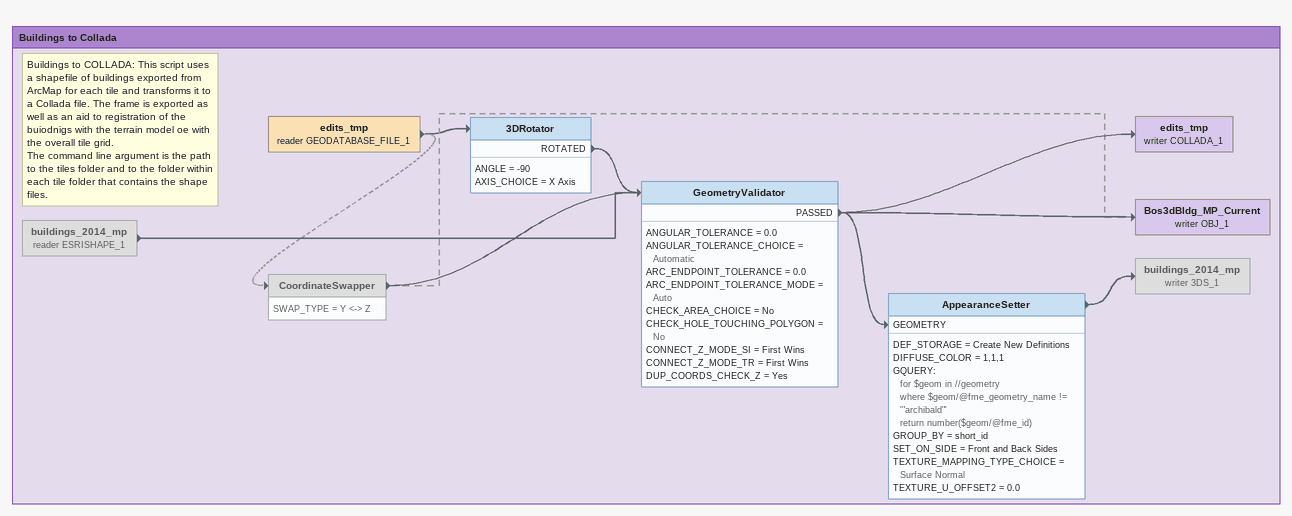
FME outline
Bookmark: Buildings to Collada
Note: Buildings to COLLADA: This script uses a shapefile of buildings exported from ArcMap for each tile and transforms it to a Collada file. The frame is exported as well as an aid to registration of the buiodnigs with the terrain model oe with the overall tile grid. / The command line argument is the path to the tiles folder and to the folder within each tile folder that contains the shape files.
edits_tmp (reader GEODATABASE_FILE_1)
    -> 3DRotator
    -> CoordinateSwapper [off]
3DRotator
    ANGLE = -90
    AXIS_CHOICE = X Axis
    ROTATED -> GeometryValidator
CoordinateSwapper [off]
    SWAP_TYPE = Y <-> Z
    -> Bos3dBldg_MP_Current (writer OBJ_1) [off]
    -> GeometryValidator
buildings_2014_mp (reader ESRISHAPE_1) [off]
    -> GeometryValidator
GeometryValidator
    ANGULAR_TOLERANCE = 0.0
    ANGULAR_TOLERANCE_CHOICE = Automatic
    ARC_ENDPOINT_TOLERANCE = 0.0
    ARC_ENDPOINT_TOLERANCE_MODE = Auto
    CHECK_AREA_CHOICE = No
    CHECK_HOLE_TOUCHING_POLYGON = No
    CONNECT_Z_MODE_SI = First Wins
    CONNECT_Z_MODE_TR = First Wins
    DUP_COORDS_CHECK_Z = Yes
    PASSED -> Bos3dBldg_MP_Current (writer OBJ_1)
    PASSED -> AppearanceSetter [GEOMETRY]
    PASSED -> edits_tmp (writer COLLADA_1)
edits_tmp (writer COLLADA_1)
Bos3dBldg_MP_Current (writer OBJ_1)
AppearanceSetter
    DEF_STORAGE = Create New Definitions
    DIFFUSE_COLOR = 1,1,1
    GQUERY:
      for $geom in //geometry
      where $geom/@fme_geometry_name != '"archibald"'
      return number($geom/@fme_id)
    GROUP_BY = short_id
    SET_ON_SIDE = Front and Back Sides
    TEXTURE_MAPPING_TYPE_CHOICE = Surface Normal
    TEXTURE_U_OFFSET2 = 0.0
    -> buildings_2014_mp (writer 3DS_1)
buildings_2014_mp (writer 3DS_1) [off]
